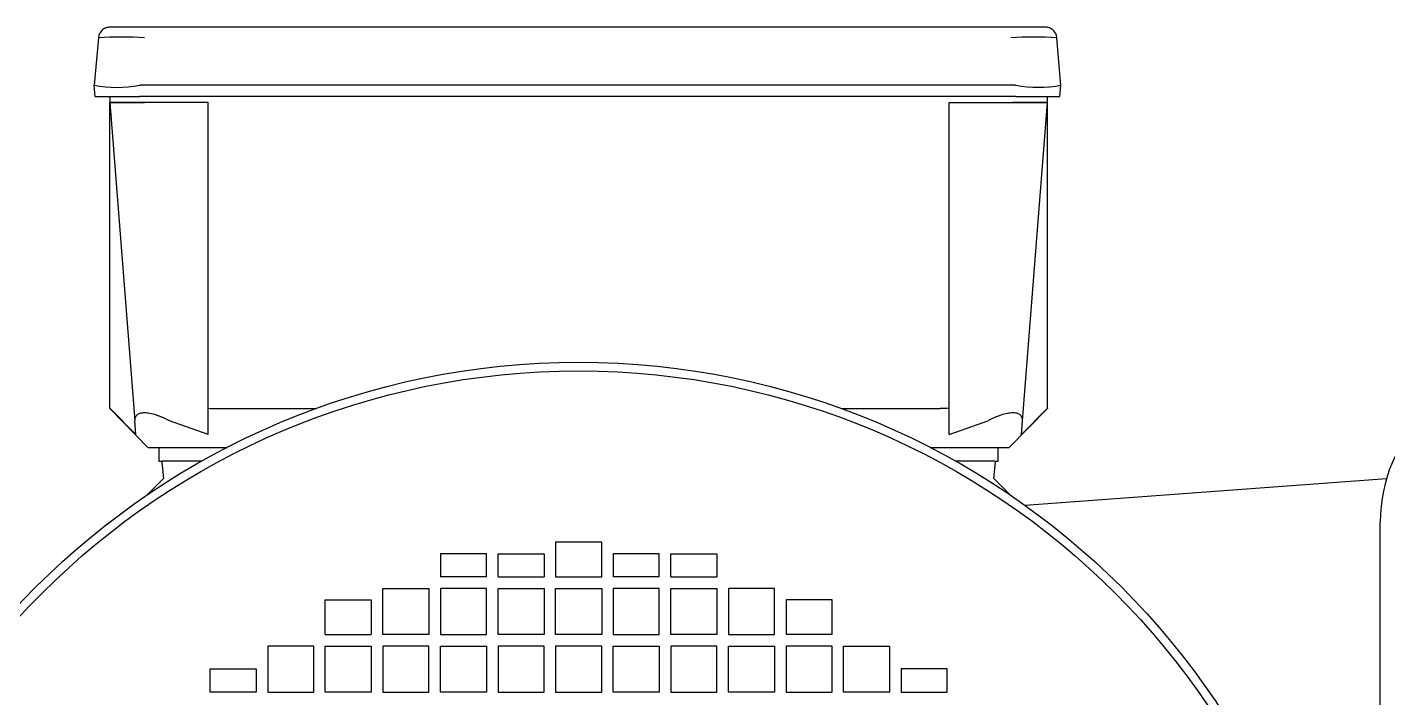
# Model space of a CAD drawing. Extents: x -1899985 to 1774885, y 556286 to 2175695.
# Drawn here: x -1114697.3 to -1114441.8, y 580692.9 to 580818.9 of the extents above; entities that cross this region are included whole.
import ezdxf

# ---------------------------------------------------------------- set-up
doc = ezdxf.new("R2010")
doc.units = 0
doc.header["$LTSCALE"] = 10
doc.header["$MEASUREMENT"] = 0
for name, color, linetype in [('20剖面图$0$JVOG4900B6S8', 7, 'Continuous'), ('20剖面图$0$N090403-0000263_', 7, 'Continuous'), ('20剖面图$0$S-SB', 21, 'Continuous'), ('A-LIN-V', 9, 'Continuous')]:
    doc.layers.add(name, color=color, linetype=linetype)

# ---------------------------------------------------------------- blocks, each defined once
blk = doc.blocks.new('20剖面图$0$11')
at = {"layer": '20剖面图$0$JVOG4900B6S8', "color": 1, "linetype": 'Continuous'}
for p, q in [((1598424.89, -75489.21), (1598418.39, -75489.21)), ((1598587.54, -75489.21), (1598424.89, -75489.21)), ((1598594.04, -75489.21), (1598587.54, -75489.21)), ((1598416.23, -75491.19), (1598415.45, -75500.08)), ((1598596.98, -75500.08), (1598596.2, -75491.19)), ((1598415.45, -75500.09), (1598415.45, -75500.08)), ((1598415.64, -75502.25), (1598415.45, -75500.09)), ((1598588.32, -75500.08), (1598424.11, -75500.08)), ((1598596.79, -75502.25), (1598596.98, -75500.09)), ((1598596.98, -75500.08), (1598596.98, -75500.09)), ((1598415.64, -75502.25), (1598423.92, -75502.25)), ((1598418.36, -75502.25), (1598418.36, -75503.34)), ((1598418.36, -75560.78), (1598418.36, -75503.34)), ((1598418.36, -75503.34), (1598423.07, -75563.16)), ((1598424.86, -75503.34), (1598418.36, -75503.34)), ((1598418.36, -75503.34), (1598424.88, -75503.34)), ((1598588.51, -75502.25), (1598423.92, -75502.25)), ((1598424.86, -75503.34), (1598424.88, -75503.34)), ((1598436.84, -75503.34), (1598424.88, -75503.34)), ((1598436.84, -75560.78), (1598436.84, -75503.34)), ((1598575.97, -75560.78), (1598575.97, -75503.34)), ((1598575.97, -75503.34), (1598587.93, -75503.34)), ((1598587.93, -75503.34), (1598587.95, -75503.34)), ((1598587.93, -75503.34), (1598594.45, -75503.34)), ((1598594.45, -75503.34), (1598587.95, -75503.34)), ((1598588.51, -75502.25), (1598596.79, -75502.25)), ((1598589.74, -75563.16), (1598594.45, -75503.34)), ((1598594.45, -75503.34), (1598594.45, -75502.25)), ((1598594.45, -75560.78), (1598594.45, -75503.34)), ((1598418.36, -75560.78), (1598418.36, -75560.86)), ((1598423.27, -75565.73), (1598418.36, -75560.78)), ((1598425.52, -75568.13), (1598418.36, -75560.86)), ((1598436.84, -75565.73), (1598436.84, -75560.78)), ((1598438.61, -75560.86), (1598457.06, -75560.86)), ((1598555.75, -75560.86), (1598574.2, -75560.86)), ((1598575.97, -75565.73), (1598575.97, -75560.78)), ((1598587.28, -75568.13), (1598594.45, -75560.86)), ((1598589.54, -75565.73), (1598594.45, -75560.78)), ((1598594.45, -75560.78), (1598594.45, -75560.86)), ((1598423.27, -75565.73), (1598423.07, -75563.16)), ((1598436.84, -75565.73), (1598429.57, -75563.16)), ((1598575.97, -75565.73), (1598583.24, -75563.16)), ((1598589.54, -75565.73), (1598589.74, -75563.16)), ((1598425.52, -75568.13), (1598438.61, -75568.13)), ((1598427.6, -75568.13), (1598427.6, -75570.73)), ((1598438.61, -75568.13), (1598440.44, -75568.13)), ((1598572.37, -75568.13), (1598574.2, -75568.13)), ((1598574.2, -75568.13), (1598587.28, -75568.13)), ((1598585.21, -75570.73), (1598585.21, -75568.13)), ((1598427.6, -75570.73), (1598428.29, -75570.73)), ((1598428.15, -75570.88), (1598428.43, -75574)), ((1598435.6, -75570.73), (1598428.29, -75570.73)), ((1598584.52, -75570.73), (1598577.21, -75570.73)), ((1598584.38, -75574), (1598584.66, -75570.88)), ((1598584.52, -75570.73), (1598585.21, -75570.73)), ((1598428.43, -75574), (1598425.32, -75577.12)), ((1598587.49, -75577.12), (1598584.38, -75574)), ((1598658.12, -75574.04), (1598590.23, -75579.03)), ((1598502.08, -75585.93), (1598502.08, -75592.45)), ((1598510.73, -75585.93), (1598502.08, -75585.93)), ((1598510.73, -75592.45), (1598510.73, -75585.93)), ((1598489.09, -75588.1), (1598480.45, -75588.1)), ((1598480.45, -75588.1), (1598480.45, -75592.45)), ((1598489.09, -75592.45), (1598489.09, -75588.1)), ((1598491.27, -75592.45), (1598491.27, -75588.1)), ((1598491.27, -75588.1), (1598499.91, -75588.1)), ((1598499.91, -75588.1), (1598499.91, -75592.45)), ((1598521.54, -75588.1), (1598512.9, -75588.1)), ((1598512.9, -75588.1), (1598512.9, -75592.45)), ((1598521.54, -75592.45), (1598521.54, -75588.1)), ((1598523.72, -75588.1), (1598532.36, -75588.1)), ((1598523.72, -75592.45), (1598523.72, -75588.1)), ((1598532.36, -75588.1), (1598532.36, -75592.45)), ((1598489.09, -75592.45), (1598480.45, -75592.45)), ((1598491.27, -75592.45), (1598499.91, -75592.45)), ((1598502.08, -75592.45), (1598510.73, -75592.45)), ((1598521.54, -75592.45), (1598512.9, -75592.45)), ((1598523.72, -75592.45), (1598532.36, -75592.45)), ((1598458.82, -75603.26), (1598458.82, -75596.74)), ((1598458.82, -75596.74), (1598467.46, -75596.74)), ((1598467.46, -75596.74), (1598467.46, -75603.26)), ((1598469.64, -75594.62), (1598478.28, -75594.62)), ((1598469.64, -75603.26), (1598469.64, -75594.62)), ((1598478.28, -75594.62), (1598478.28, -75603.26)), ((1598489.09, -75594.62), (1598480.45, -75594.62)), ((1598480.45, -75594.62), (1598480.45, -75603.26)), ((1598489.09, -75603.26), (1598489.09, -75594.62)), ((1598491.27, -75603.26), (1598491.27, -75594.62)), ((1598491.27, -75594.62), (1598499.91, -75594.62)), ((1598499.91, -75594.62), (1598499.91, -75603.26)), ((1598502.08, -75603.26), (1598502.08, -75594.62)), ((1598502.08, -75594.62), (1598510.73, -75594.62)), ((1598510.73, -75594.62), (1598510.73, -75603.26)), ((1598521.54, -75594.62), (1598512.9, -75594.62)), ((1598512.9, -75594.62), (1598512.9, -75603.26)), ((1598521.54, -75603.26), (1598521.54, -75594.62)), ((1598523.72, -75594.62), (1598532.36, -75594.62)), ((1598523.72, -75603.26), (1598523.72, -75594.62)), ((1598532.36, -75594.62), (1598532.36, -75603.26)), ((1598543.17, -75594.62), (1598534.53, -75594.62)), ((1598534.53, -75594.62), (1598534.53, -75603.26)), ((1598543.17, -75603.26), (1598543.17, -75594.62)), ((1598553.99, -75596.74), (1598545.35, -75596.74)), ((1598545.35, -75596.74), (1598545.35, -75603.26)), ((1598553.99, -75603.26), (1598553.99, -75596.74)), ((1598458.82, -75603.26), (1598467.46, -75603.26)), ((1598478.28, -75603.26), (1598469.64, -75603.26)), ((1598480.45, -75603.26), (1598489.09, -75603.26)), ((1598499.91, -75603.26), (1598491.27, -75603.26)), ((1598510.73, -75603.26), (1598502.08, -75603.26)), ((1598512.9, -75603.26), (1598521.54, -75603.26)), ((1598532.36, -75603.26), (1598523.72, -75603.26)), ((1598534.53, -75603.26), (1598543.17, -75603.26)), ((1598553.99, -75603.26), (1598545.35, -75603.26)), ((1598448.01, -75605.44), (1598448.01, -75614.08)), ((1598456.65, -75605.44), (1598448.01, -75605.44)), ((1598456.65, -75614.08), (1598456.65, -75605.44)), ((1598458.82, -75614.08), (1598458.82, -75605.44)), ((1598458.82, -75605.44), (1598467.46, -75605.44)), ((1598467.46, -75605.44), (1598467.46, -75614.08)), ((1598478.28, -75605.44), (1598469.64, -75605.44)), ((1598469.64, -75605.44), (1598469.64, -75614.08)), ((1598478.28, -75614.08), (1598478.28, -75605.44)), ((1598480.45, -75605.44), (1598489.09, -75605.44)), ((1598480.45, -75614.08), (1598480.45, -75605.44)), ((1598489.09, -75605.44), (1598489.09, -75614.08)), ((1598491.27, -75605.44), (1598491.27, -75614.08)), ((1598499.91, -75605.44), (1598491.27, -75605.44)), ((1598499.91, -75614.08), (1598499.91, -75605.44)), ((1598510.73, -75605.44), (1598502.08, -75605.44)), ((1598502.08, -75605.44), (1598502.08, -75614.08)), ((1598510.73, -75614.08), (1598510.73, -75605.44)), ((1598512.9, -75605.44), (1598521.54, -75605.44)), ((1598512.9, -75614.08), (1598512.9, -75605.44)), ((1598521.54, -75605.44), (1598521.54, -75614.08)), ((1598532.36, -75605.44), (1598523.72, -75605.44)), ((1598523.72, -75605.44), (1598523.72, -75614.08)), ((1598532.36, -75614.08), (1598532.36, -75605.44)), ((1598534.53, -75605.44), (1598543.17, -75605.44)), ((1598534.53, -75614.08), (1598534.53, -75605.44)), ((1598543.17, -75605.44), (1598543.17, -75614.08)), ((1598545.35, -75605.44), (1598545.35, -75614.08)), ((1598553.99, -75605.44), (1598545.35, -75605.44)), ((1598553.99, -75614.08), (1598553.99, -75605.44)), ((1598556.16, -75605.44), (1598564.8, -75605.44)), ((1598556.16, -75614.08), (1598556.16, -75605.44)), ((1598564.8, -75605.44), (1598564.8, -75614.08)), ((1598437.19, -75609.73), (1598445.83, -75609.73)), ((1598437.19, -75614.08), (1598437.19, -75609.73)), ((1598445.83, -75609.73), (1598445.83, -75614.08)), ((1598575.62, -75609.73), (1598566.98, -75609.73)), ((1598566.98, -75609.73), (1598566.98, -75614.08)), ((1598575.62, -75614.08), (1598575.62, -75609.73)), ((1598445.83, -75614.08), (1598437.19, -75614.08)), ((1598448.01, -75614.08), (1598456.65, -75614.08)), ((1598467.46, -75614.08), (1598458.82, -75614.08)), ((1598469.64, -75614.08), (1598478.28, -75614.08)), ((1598489.09, -75614.08), (1598480.45, -75614.08)), ((1598491.27, -75614.08), (1598499.91, -75614.08)), ((1598502.08, -75614.08), (1598510.73, -75614.08)), ((1598521.54, -75614.08), (1598512.9, -75614.08)), ((1598523.72, -75614.08), (1598532.36, -75614.08)), ((1598543.17, -75614.08), (1598534.53, -75614.08)), ((1598545.35, -75614.08), (1598553.99, -75614.08)), ((1598564.8, -75614.08), (1598556.16, -75614.08)), ((1598566.98, -75614.08), (1598575.62, -75614.08))]:
    blk.add_line(p, q, dxfattribs=at)
for radius in [144.14, 142.51]:
    blk.add_circle((1598506.4, -75696.28), radius, dxfattribs=at)
for centre, radius, start, end in [((1598420.56, -75574.31), 83.23, 87.0168, 92.9832), ((1598591.87, -75574.31), 83.23, 87.0168, 92.9832), ((1598419.69, -75480.05), 20.48, 258.065, 281.9349), ((1598592.74, -75477.35), 23.13, 259.4431, 280.5483), ((1598428.29, -75570.87), 0.136, 90, 185), ((1598584.52, -75570.87), 0.136, 355, 90)]:
    blk.add_arc(centre, radius, start, end, dxfattribs=at)
at = {"layer": '20剖面图$0$JVOG4900B6S8', "color": 1, "linetype": 'Continuous', "extrusion": (0, 0, -1)}
for centre, major_axis, start_param, end_param in [((1598419.81, -75549.97), (4.43, 49.88), -0.037104, -0.015429), ((1598592.61, -75549.97), (-4.43, 49.88), 0.015429, 0.037104)]:
    blk.add_ellipse(centre, major_axis=major_axis, ratio=0.173643, start_param=start_param, end_param=end_param, dxfattribs=at)
at = {"layer": '20剖面图$0$JVOG4900B6S8', "color": 1, "linetype": 'Continuous'}
for points, knots in [([(1598418.39, -75489.21), (1598418.12, -75489.21), (1598417.86, -75489.26), (1598417.35, -75489.46), (1598417.12, -75489.6), (1598416.73, -75489.96), (1598416.56, -75490.18), (1598416.32, -75490.66), (1598416.25, -75490.93), (1598416.23, -75491.19)], [0, 0, 0, 0, 0.25, 0.25, 0.5, 0.5, 0.75, 0.75, 1, 1, 1, 1]), ([(1598596.2, -75491.19), (1598596.18, -75490.93), (1598596.1, -75490.66), (1598595.87, -75490.18), (1598595.7, -75489.96), (1598595.31, -75489.6), (1598595.07, -75489.46), (1598594.57, -75489.26), (1598594.3, -75489.21), (1598594.04, -75489.21)], [0, 0, 0, 0, 0.25, 0.25, 0.5, 0.5, 0.75, 0.75, 1, 1, 1, 1]), ([(1598429.57, -75563.16), (1598429.48, -75563.11), (1598429.31, -75563.02), (1598429.05, -75562.89), (1598428.8, -75562.76), (1598428.55, -75562.65), (1598428.3, -75562.53), (1598428.05, -75562.43), (1598427.81, -75562.33), (1598427.57, -75562.24), (1598427.34, -75562.16), (1598426.77, -75561.96), (1598425.89, -75561.73), (1598424.82, -75561.63), (1598423.97, -75561.73), (1598423.51, -75561.98), (1598423.28, -75562.24), (1598423.17, -75562.43), (1598423.09, -75562.64), (1598423.05, -75562.89), (1598423.06, -75563.07), (1598423.07, -75563.16)], [0, 0, 0, 0, 0.026889, 0.053327, 0.079326, 0.104899, 0.130059, 0.154819, 0.179193, 0.203198, 0.226848, 0.25016, 0.377028, 0.499166, 0.621807, 0.749182, 0.796258, 0.844759, 0.894809, 0.946521, 1, 1, 1, 1]), ([(1598589.74, -75563.16), (1598589.75, -75563.11), (1598589.75, -75563.02), (1598589.75, -75562.89), (1598589.73, -75562.76), (1598589.71, -75562.65), (1598589.68, -75562.53), (1598589.64, -75562.43), (1598589.59, -75562.33), (1598589.53, -75562.24), (1598589.46, -75562.16), (1598589.27, -75561.96), (1598588.85, -75561.73), (1598588, -75561.63), (1598586.93, -75561.73), (1598585.97, -75561.98), (1598585.24, -75562.24), (1598584.76, -75562.43), (1598584.26, -75562.64), (1598583.75, -75562.89), (1598583.41, -75563.07), (1598583.24, -75563.16)], [0, 0, 0, 0, 0.026889, 0.053327, 0.079326, 0.104899, 0.130059, 0.154819, 0.179193, 0.203198, 0.226848, 0.25016, 0.377028, 0.499166, 0.621807, 0.749182, 0.796258, 0.844759, 0.894809, 0.946521, 1, 1, 1, 1])]:
    blk.add_open_spline(points, degree=3, knots=knots, dxfattribs=at)
for points in [[(1598436.84, -75560.78), (1598437.43, -75560.83), (1598438.02, -75560.86), (1598438.61, -75560.86)], [(1598575.97, -75560.78), (1598575.38, -75560.83), (1598574.79, -75560.86), (1598574.2, -75560.86)]]:
    blk.add_open_spline(points, degree=3, dxfattribs=at)
at = {"layer": '20剖面图$0$N090403-0000263_', "color": 1, "linetype": 'Continuous'}
blk.add_line((1598656.95, -75903.9), (1598656.95, -75582.15), dxfattribs=at)
blk.add_arc((1598685.76, -75582.15), 28.81, 90, 180, dxfattribs=at)
blk = doc.blocks.new('20剖面图$0$23423wer')
at = {"layer": '20剖面图$0$S-SB', "xscale": 0.735970624901321, "yscale": 0.735970624901321, "zscale": 0.735970624901321}
blk.add_blockref('20剖面图$0$11', (-2850596.95, 597906.14), dxfattribs=at)
blk = doc.blocks.new('20剖面图')
at = {"xscale": 1.35874988235309, "yscale": 1.35874988235309, "zscale": 1.35874988235309}
blk.add_blockref('20剖面图$0$23423wer', (1160148.12, -156096.82), dxfattribs=at)

msp = doc.modelspace()

# ---------------------------------------------------------------- block references
at = {"layer": 'A-LIN-V'}
msp.add_blockref('20剖面图', (0, 0), dxfattribs=at)

doc.saveas('drawing.dxf')
